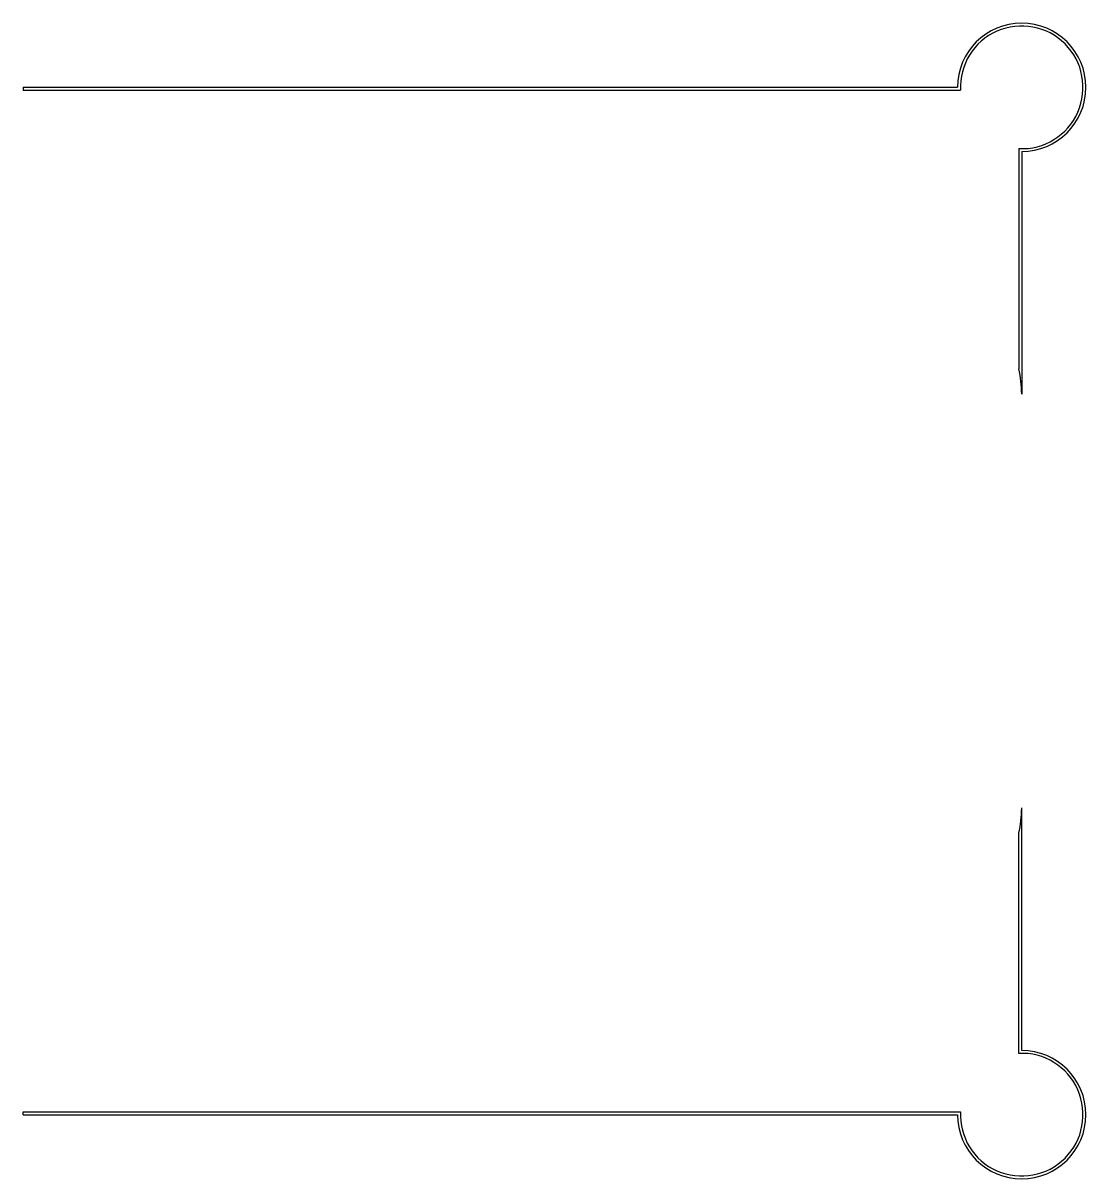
# Model space of a CAD drawing. Header units: millimetres. Extents: x 0 to 7.45, y -4.05 to 4.05.
import ezdxf

# ---------------------------------------------------------------- set-up
doc = ezdxf.new("R2010")
doc.units = ezdxf.units.MM
doc.layers.add('Shape2DView036', color=7, linetype='CONTINUOUS')
doc.layers.add('Shape2DView037', color=7, linetype='CONTINUOUS')

msp = doc.modelspace()

# ---------------------------------------------------------------- linework, layer by layer
at = {"layer": 'Shape2DView036'}
for p, q in [((7, -3.15), (7, -1.45)), ((6.98, -3.17047), (6.98, -1.62776)), ((0, -3.58), (6.57047, -3.58)), ((0, -3.6), (0, -3.58)), ((0, -3.6), (6.55, -3.6))]:
    msp.add_line(p, q, dxfattribs=at)
for centre, radius, start, end in [((6.2, -1.45), 0.8, -12.8386, 0), ((7, -3.6), 0.45, 180, 90), ((7, -3.6), 0.43, 177.334, 92.6659)]:
    msp.add_arc(centre, radius, start, end, dxfattribs=at)
at = {"layer": 'Shape2DView037'}
for p, q in [((0, 3.6), (6.55, 3.6)), ((0, 3.6), (0, 3.58)), ((0, 3.58), (6.57047, 3.58)), ((6.98, 3.17047), (6.98, 1.62776)), ((7, 3.15), (7, 1.45))]:
    msp.add_line(p, q, dxfattribs=at)
for centre, radius, start, end in [((7, 3.6), 0.45, -90, 180), ((7, 3.6), 0.43, -92.6659, -177.334), ((6.2, 1.45), 0.8, 0, 12.8386)]:
    msp.add_arc(centre, radius, start, end, dxfattribs=at)

doc.saveas('drawing.dxf')
